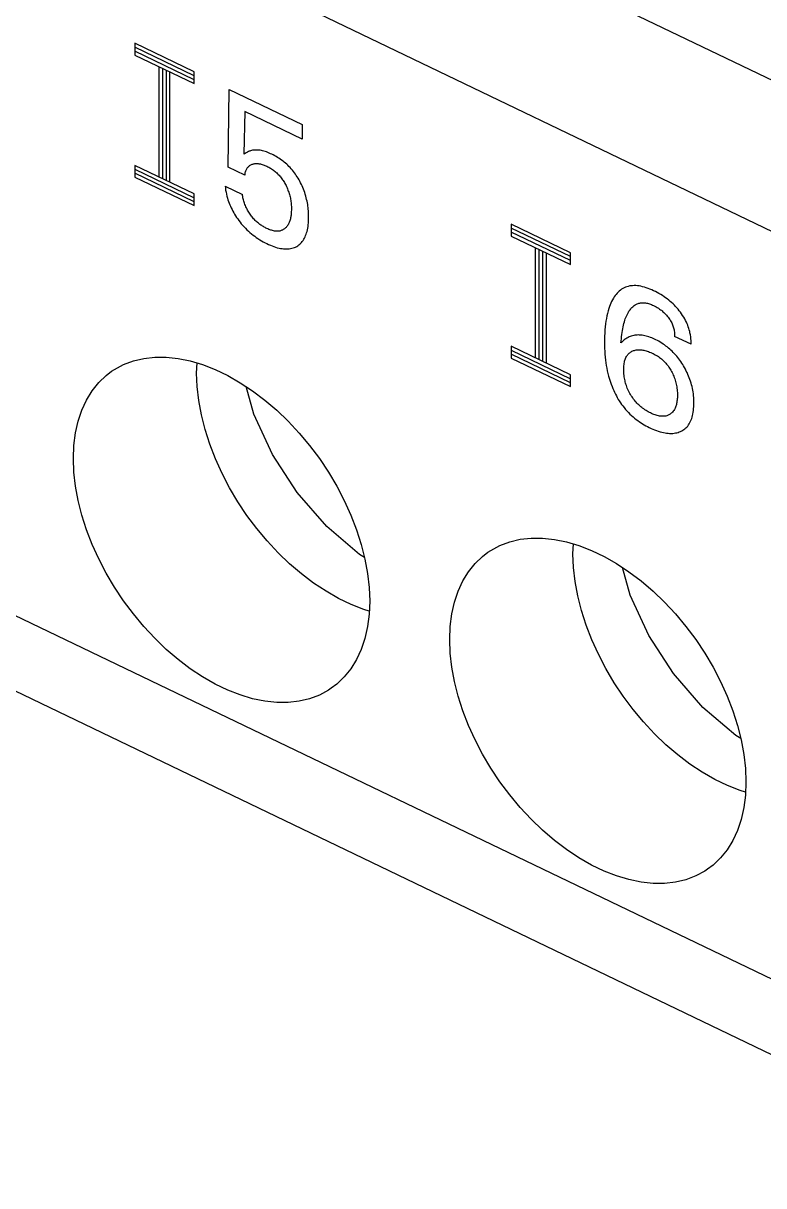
# Model space of a CAD drawing. Extents: x 0 to 420, y 0 to 297.
# Drawn here: x 196.3 to 203.98, y 180.36 to 192.42 of the extents above; entities that cross this region are included whole.
import ezdxf

# ---------------------------------------------------------------- set-up
doc = ezdxf.new("R2010")
doc.units = 0
doc.header["$LTSCALE"] = 23.1
doc.layers.add('40000_ISO', color=7, linetype='CONTINUOUS')

msp = doc.modelspace()

# ---------------------------------------------------------------- linework, layer by layer
at = {"layer": '40000_ISO', "color": 7, "linetype": 'CONTINUOUS'}
for p, q in [((221.798, 183.304), (168.387, 208.978)), ((221.158, 182.044), (167.747, 207.718)), ((221.158, 174.287), (167.747, 199.961)), ((220.838, 173.657), (167.427, 199.331)), ((197.457, 192.212), (197.457, 192.089)), ((198.072, 191.916), (197.457, 192.212)), ((198.072, 191.875), (197.457, 192.171)), ((198.072, 191.834), (197.457, 192.13)), ((197.457, 192.089), (198.072, 191.794)), ((197.707, 191.969), (197.707, 190.826)), ((197.746, 191.951), (197.746, 190.808)), ((197.784, 191.932), (197.784, 190.789)), ((197.822, 190.771), (197.822, 191.914)), ((198.072, 191.794), (198.072, 191.916)), ((198.425, 190.927), (198.436, 191.734)), ((198.436, 191.734), (199.192, 191.37)), ((198.6, 191.503), (198.589, 191.062)), ((199.192, 191.218), (198.6, 191.503)), ((199.192, 191.37), (199.192, 191.218)), ((198.689, 191.104), (198.679, 191.102)), ((198.7, 191.105), (198.689, 191.104)), ((198.711, 191.105), (198.7, 191.105)), ((198.722, 191.105), (198.711, 191.105)), ((198.734, 191.105), (198.722, 191.105)), ((198.746, 191.104), (198.734, 191.105)), ((198.758, 191.102), (198.746, 191.104)), ((198.602, 191.069), (198.589, 191.062)), ((198.614, 191.077), (198.602, 191.069)), ((198.626, 191.083), (198.614, 191.077)), ((198.638, 191.089), (198.626, 191.083)), ((198.645, 191.092), (198.638, 191.089)), ((198.652, 191.094), (198.645, 191.092)), ((198.659, 191.097), (198.652, 191.094)), ((198.669, 191.1), (198.659, 191.097)), ((198.679, 191.102), (198.669, 191.1)), ((198.771, 191.1), (198.758, 191.102)), ((198.783, 191.097), (198.771, 191.1)), ((198.796, 191.093), (198.783, 191.097)), ((198.809, 191.089), (198.796, 191.093)), ((198.823, 191.085), (198.809, 191.089)), ((198.837, 191.079), (198.823, 191.085)), ((198.851, 191.074), (198.837, 191.079)), ((198.865, 191.067), (198.851, 191.074)), ((198.879, 191.061), (198.865, 191.067)), ((198.894, 191.054), (198.879, 191.061)), ((198.909, 191.046), (198.894, 191.054)), ((198.923, 191.038), (198.909, 191.046)), ((198.938, 191.029), (198.923, 191.038)), ((198.952, 191.02), (198.938, 191.029)), ((198.967, 191.011), (198.952, 191.02)), ((198.981, 191), (198.967, 191.011)), ((198.995, 190.99), (198.981, 191)), ((199.008, 190.98), (198.995, 190.99)), ((197.457, 190.946), (197.457, 190.824)), ((198.072, 190.651), (197.457, 190.946)), ((197.457, 190.905), (198.072, 190.61)), ((198.072, 190.569), (197.457, 190.864)), ((198.6, 190.843), (198.425, 190.927)), ((198.601, 190.853), (198.602, 190.862)), ((198.602, 190.862), (198.604, 190.871)), ((198.604, 190.871), (198.606, 190.879)), ((198.606, 190.879), (198.609, 190.888)), ((198.609, 190.888), (198.612, 190.896)), ((198.612, 190.896), (198.615, 190.903)), ((198.615, 190.903), (198.619, 190.91)), ((198.619, 190.91), (198.623, 190.916)), ((198.623, 190.916), (198.627, 190.923)), ((198.627, 190.923), (198.632, 190.928)), ((198.632, 190.928), (198.637, 190.934)), ((198.637, 190.934), (198.643, 190.939)), ((198.643, 190.939), (198.648, 190.943)), ((198.648, 190.943), (198.655, 190.947)), ((198.655, 190.947), (198.661, 190.951)), ((198.661, 190.951), (198.668, 190.954)), ((198.668, 190.954), (198.675, 190.957)), ((198.675, 190.957), (198.682, 190.959)), ((198.682, 190.959), (198.689, 190.961)), ((198.689, 190.961), (198.696, 190.962)), ((198.696, 190.962), (198.704, 190.964)), ((198.704, 190.964), (198.711, 190.964)), ((198.711, 190.964), (198.719, 190.965)), ((198.719, 190.965), (198.727, 190.965)), ((198.727, 190.965), (198.736, 190.964)), ((198.736, 190.964), (198.744, 190.963)), ((198.744, 190.963), (198.753, 190.962)), ((198.753, 190.962), (198.761, 190.96)), ((198.761, 190.96), (198.77, 190.958)), ((198.77, 190.958), (198.78, 190.955)), ((198.78, 190.955), (198.789, 190.952)), ((198.789, 190.952), (198.799, 190.949)), ((198.799, 190.949), (198.808, 190.945)), ((198.808, 190.945), (198.818, 190.941)), ((198.818, 190.941), (198.827, 190.936)), ((198.827, 190.936), (198.837, 190.931)), ((198.837, 190.931), (198.847, 190.926)), ((198.847, 190.926), (198.857, 190.921)), ((198.857, 190.921), (198.866, 190.915)), ((198.866, 190.915), (198.876, 190.909)), ((198.876, 190.909), (198.885, 190.903)), ((198.885, 190.903), (198.895, 190.896)), ((198.895, 190.896), (198.904, 190.889)), ((198.904, 190.889), (198.913, 190.882)), ((198.913, 190.882), (198.921, 190.875)), ((198.921, 190.875), (198.93, 190.867)), ((198.93, 190.867), (198.938, 190.859)), ((199.02, 190.969), (199.008, 190.98)), ((199.033, 190.958), (199.02, 190.969)), ((199.045, 190.947), (199.033, 190.958)), ((199.057, 190.935), (199.045, 190.947)), ((199.069, 190.922), (199.057, 190.935)), ((199.08, 190.91), (199.069, 190.922)), ((199.092, 190.897), (199.08, 190.91)), ((199.103, 190.883), (199.092, 190.897)), ((199.113, 190.87), (199.103, 190.883)), ((199.123, 190.856), (199.113, 190.87)), ((197.457, 190.824), (198.072, 190.528)), ((198.6, 190.843), (198.601, 190.853)), ((198.938, 190.859), (198.946, 190.851)), ((198.946, 190.851), (198.954, 190.843)), ((198.954, 190.843), (198.961, 190.834)), ((198.961, 190.834), (198.969, 190.826)), ((198.969, 190.826), (198.976, 190.816)), ((198.976, 190.816), (198.983, 190.807)), ((198.983, 190.807), (198.99, 190.797)), ((198.99, 190.797), (198.996, 190.788)), ((198.996, 190.788), (199.003, 190.778)), ((199.003, 190.778), (199.009, 190.768)), ((199.009, 190.768), (199.014, 190.758)), ((199.014, 190.758), (199.02, 190.747)), ((199.02, 190.747), (199.026, 190.736)), ((199.133, 190.841), (199.123, 190.856)), ((199.143, 190.827), (199.133, 190.841)), ((199.152, 190.812), (199.143, 190.827)), ((199.161, 190.797), (199.152, 190.812)), ((199.169, 190.782), (199.161, 190.797)), ((199.178, 190.765), (199.169, 190.782)), ((199.186, 190.749), (199.178, 190.765)), ((199.194, 190.732), (199.186, 190.749)), ((198.072, 190.528), (198.072, 190.651)), ((198.395, 190.73), (198.397, 190.71)), ((198.395, 190.73), (198.574, 190.644)), ((198.397, 190.71), (198.4, 190.689)), ((198.4, 190.689), (198.404, 190.669)), ((198.404, 190.669), (198.408, 190.648)), ((198.408, 190.648), (198.413, 190.627)), ((198.413, 190.627), (198.419, 190.606)), ((198.575, 190.633), (198.574, 190.644)), ((198.577, 190.622), (198.575, 190.633)), ((198.579, 190.61), (198.577, 190.622)), ((199.026, 190.736), (199.031, 190.725)), ((199.031, 190.725), (199.037, 190.713)), ((199.037, 190.713), (199.042, 190.702)), ((199.042, 190.702), (199.046, 190.69)), ((199.046, 190.69), (199.05, 190.679)), ((199.05, 190.679), (199.054, 190.667)), ((199.054, 190.667), (199.058, 190.655)), ((199.058, 190.655), (199.062, 190.643)), ((199.062, 190.643), (199.065, 190.631)), ((199.065, 190.631), (199.068, 190.619)), ((199.201, 190.715), (199.194, 190.732)), ((199.208, 190.698), (199.201, 190.715)), ((199.214, 190.681), (199.208, 190.698)), ((199.22, 190.664), (199.214, 190.681)), ((199.226, 190.646), (199.22, 190.664)), ((199.231, 190.628), (199.226, 190.646)), ((199.236, 190.61), (199.231, 190.628)), ((198.419, 190.606), (198.424, 190.589)), ((198.424, 190.589), (198.43, 190.572)), ((198.43, 190.572), (198.436, 190.555)), ((198.436, 190.555), (198.443, 190.538)), ((198.443, 190.538), (198.45, 190.521)), ((198.45, 190.521), (198.458, 190.504)), ((198.458, 190.504), (198.466, 190.487)), ((198.582, 190.599), (198.579, 190.61)), ((198.585, 190.587), (198.582, 190.599)), ((198.588, 190.575), (198.585, 190.587)), ((198.592, 190.564), (198.588, 190.575)), ((198.596, 190.552), (198.592, 190.564)), ((198.6, 190.54), (198.596, 190.552)), ((198.605, 190.528), (198.6, 190.54)), ((198.61, 190.516), (198.605, 190.528)), ((198.616, 190.504), (198.61, 190.516)), ((198.622, 190.493), (198.616, 190.504)), ((199.068, 190.619), (199.071, 190.607)), ((199.071, 190.607), (199.073, 190.595)), ((199.073, 190.595), (199.075, 190.583)), ((199.075, 190.583), (199.077, 190.57)), ((199.077, 190.57), (199.079, 190.557)), ((199.079, 190.557), (199.08, 190.544)), ((199.08, 190.544), (199.081, 190.532)), ((199.081, 190.532), (199.082, 190.519)), ((199.082, 190.519), (199.082, 190.507)), ((199.082, 190.507), (199.082, 190.494)), ((199.24, 190.592), (199.236, 190.61)), ((199.244, 190.574), (199.24, 190.592)), ((199.248, 190.557), (199.244, 190.574)), ((199.251, 190.539), (199.248, 190.557)), ((199.253, 190.524), (199.251, 190.539)), ((199.255, 190.509), (199.253, 190.524)), ((199.256, 190.494), (199.255, 190.509)), ((198.466, 190.487), (198.475, 190.471)), ((198.475, 190.471), (198.484, 190.454)), ((198.484, 190.454), (198.493, 190.438)), ((198.493, 190.438), (198.503, 190.422)), ((198.503, 190.422), (198.514, 190.406)), ((198.514, 190.406), (198.525, 190.39)), ((198.525, 190.39), (198.536, 190.375)), ((198.627, 190.482), (198.622, 190.493)), ((198.633, 190.471), (198.627, 190.482)), ((198.64, 190.461), (198.633, 190.471)), ((198.646, 190.45), (198.64, 190.461)), ((198.653, 190.44), (198.646, 190.45)), ((198.66, 190.43), (198.653, 190.44)), ((198.667, 190.42), (198.66, 190.43)), ((198.674, 190.411), (198.667, 190.42)), ((198.682, 190.401), (198.674, 190.411)), ((198.69, 190.392), (198.682, 190.401)), ((198.698, 190.383), (198.69, 190.392)), ((198.706, 190.375), (198.698, 190.383)), ((199.068, 190.382), (199.065, 190.372)), ((199.071, 190.391), (199.068, 190.382)), ((199.073, 190.401), (199.071, 190.391)), ((199.075, 190.411), (199.073, 190.401)), ((199.077, 190.42), (199.075, 190.411)), ((199.078, 190.429), (199.077, 190.42)), ((199.079, 190.438), (199.078, 190.429)), ((199.08, 190.452), (199.079, 190.438)), ((199.081, 190.466), (199.08, 190.452)), ((199.082, 190.48), (199.081, 190.466)), ((199.082, 190.494), (199.082, 190.48)), ((199.258, 190.472), (199.256, 190.494)), ((199.26, 190.45), (199.258, 190.472)), ((199.261, 190.428), (199.26, 190.45)), ((199.26, 190.368), (199.261, 190.387)), ((199.261, 190.406), (199.261, 190.428)), ((199.261, 190.387), (199.261, 190.406)), ((198.536, 190.375), (198.549, 190.358)), ((198.549, 190.358), (198.562, 190.341)), ((198.562, 190.341), (198.576, 190.325)), ((198.576, 190.325), (198.591, 190.309)), ((198.591, 190.309), (198.605, 190.293)), ((198.605, 190.293), (198.62, 190.278)), ((198.62, 190.278), (198.636, 190.263)), ((198.636, 190.263), (198.652, 190.249)), ((198.714, 190.367), (198.706, 190.375)), ((198.722, 190.36), (198.714, 190.367)), ((198.731, 190.352), (198.722, 190.36)), ((198.739, 190.346), (198.731, 190.352)), ((198.748, 190.339), (198.739, 190.346)), ((198.756, 190.333), (198.748, 190.339)), ((198.765, 190.327), (198.756, 190.333)), ((198.774, 190.321), (198.765, 190.327)), ((198.783, 190.315), (198.774, 190.321)), ((198.792, 190.31), (198.783, 190.315)), ((198.801, 190.305), (198.792, 190.31)), ((198.81, 190.3), (198.801, 190.305)), ((198.818, 190.295), (198.81, 190.3)), ((198.827, 190.291), (198.818, 190.295)), ((198.837, 190.286), (198.827, 190.291)), ((198.847, 190.282), (198.837, 190.286)), ((198.857, 190.278), (198.847, 190.282)), ((198.867, 190.275), (198.857, 190.278)), ((198.876, 190.272), (198.867, 190.275)), ((198.886, 190.269), (198.876, 190.272)), ((198.895, 190.267), (198.886, 190.269)), ((198.905, 190.265), (198.895, 190.267)), ((198.913, 190.264), (198.905, 190.265)), ((198.922, 190.263), (198.913, 190.264)), ((198.93, 190.262), (198.922, 190.263)), ((198.938, 190.262), (198.93, 190.262)), ((198.946, 190.263), (198.938, 190.262)), ((198.954, 190.264), (198.946, 190.263)), ((198.962, 190.265), (198.954, 190.264)), ((198.969, 190.267), (198.962, 190.265)), ((198.977, 190.269), (198.969, 190.267)), ((198.984, 190.272), (198.977, 190.269)), ((198.991, 190.275), (198.984, 190.272)), ((198.997, 190.279), (198.991, 190.275)), ((199.004, 190.283), (198.997, 190.279)), ((199.01, 190.287), (199.004, 190.283)), ((199.015, 190.292), (199.01, 190.287)), ((199.021, 190.297), (199.015, 190.292)), ((199.027, 190.303), (199.021, 190.297)), ((199.032, 190.309), (199.027, 190.303)), ((199.037, 190.316), (199.032, 190.309)), ((199.042, 190.323), (199.037, 190.316)), ((199.047, 190.33), (199.042, 190.323)), ((199.051, 190.338), (199.047, 190.33)), ((199.055, 190.345), (199.051, 190.338)), ((199.059, 190.354), (199.055, 190.345)), ((199.062, 190.363), (199.059, 190.354)), ((199.065, 190.372), (199.062, 190.363)), ((199.24, 190.246), (199.245, 190.261)), ((199.245, 190.261), (199.248, 190.277)), ((199.248, 190.277), (199.252, 190.294)), ((199.252, 190.294), (199.255, 190.312)), ((199.255, 190.312), (199.257, 190.33)), ((199.257, 190.33), (199.259, 190.349)), ((199.259, 190.349), (199.26, 190.368)), ((201.361, 190.335), (201.361, 190.213)), ((201.976, 190.04), (201.361, 190.335)), ((201.976, 189.999), (201.361, 190.294)), ((198.652, 190.249), (198.668, 190.235)), ((198.668, 190.235), (198.684, 190.222)), ((198.684, 190.222), (198.701, 190.21)), ((198.701, 190.21), (198.717, 190.198)), ((198.717, 190.198), (198.735, 190.186)), ((198.735, 190.186), (198.754, 190.174)), ((198.754, 190.174), (198.772, 190.163)), ((198.772, 190.163), (198.79, 190.153)), ((198.79, 190.153), (198.809, 190.143)), ((198.809, 190.143), (198.827, 190.134)), ((199.178, 190.137), (199.187, 190.146)), ((199.187, 190.146), (199.195, 190.157)), ((199.195, 190.157), (199.203, 190.167)), ((199.203, 190.167), (199.211, 190.179)), ((199.211, 190.179), (199.218, 190.191)), ((199.218, 190.191), (199.224, 190.204)), ((199.224, 190.204), (199.23, 190.218)), ((199.23, 190.218), (199.235, 190.232)), ((199.235, 190.232), (199.24, 190.246)), ((201.976, 189.958), (201.361, 190.253)), ((201.361, 190.213), (201.976, 189.917)), ((198.827, 190.134), (198.846, 190.125)), ((198.846, 190.125), (198.864, 190.117)), ((198.864, 190.117), (198.882, 190.11)), ((198.882, 190.11), (198.9, 190.103)), ((198.9, 190.103), (198.918, 190.097)), ((198.918, 190.097), (198.936, 190.092)), ((198.936, 190.092), (198.954, 190.088)), ((198.954, 190.088), (198.969, 190.084)), ((198.969, 190.084), (198.985, 190.082)), ((198.985, 190.082), (199.001, 190.08)), ((199.001, 190.08), (199.016, 190.079)), ((199.016, 190.079), (199.031, 190.079)), ((199.031, 190.079), (199.046, 190.079)), ((199.046, 190.079), (199.06, 190.081)), ((199.06, 190.081), (199.074, 190.083)), ((199.074, 190.083), (199.087, 190.086)), ((199.087, 190.086), (199.1, 190.09)), ((199.1, 190.09), (199.113, 190.094)), ((199.113, 190.094), (199.125, 190.099)), ((199.125, 190.099), (199.137, 190.106)), ((199.137, 190.106), (199.148, 190.112)), ((199.148, 190.112), (199.158, 190.12)), ((199.158, 190.12), (199.168, 190.128)), ((199.168, 190.128), (199.178, 190.137)), ((201.611, 190.093), (201.611, 188.949)), ((201.65, 190.074), (201.65, 188.931)), ((201.688, 190.056), (201.688, 188.912)), ((201.727, 188.894), (201.727, 190.037)), ((201.976, 189.917), (201.976, 190.04)), ((202.508, 189.661), (202.495, 189.652)), ((202.521, 189.669), (202.508, 189.661)), ((202.535, 189.677), (202.521, 189.669)), ((202.548, 189.682), (202.535, 189.677)), ((202.562, 189.687), (202.548, 189.682)), ((202.577, 189.691), (202.562, 189.687)), ((202.592, 189.695), (202.577, 189.691)), ((202.607, 189.697), (202.592, 189.695)), ((202.622, 189.698), (202.607, 189.697)), ((202.638, 189.699), (202.622, 189.698)), ((202.655, 189.699), (202.638, 189.699)), ((202.671, 189.697), (202.655, 189.699)), ((202.689, 189.695), (202.671, 189.697)), ((202.708, 189.692), (202.689, 189.695)), ((202.726, 189.687), (202.708, 189.692)), ((202.745, 189.682), (202.726, 189.687)), ((202.764, 189.676), (202.745, 189.682)), ((202.783, 189.67), (202.764, 189.676)), ((202.802, 189.662), (202.783, 189.67)), ((202.821, 189.654), (202.802, 189.662)), ((202.412, 189.551), (202.404, 189.534)), ((202.422, 189.567), (202.412, 189.551)), ((202.432, 189.583), (202.422, 189.567)), ((202.441, 189.596), (202.432, 189.583)), ((202.451, 189.608), (202.441, 189.596)), ((202.461, 189.62), (202.451, 189.608)), ((202.472, 189.632), (202.461, 189.62)), ((202.483, 189.642), (202.472, 189.632)), ((202.495, 189.652), (202.483, 189.642)), ((202.84, 189.645), (202.821, 189.654)), ((202.858, 189.636), (202.84, 189.645)), ((202.876, 189.627), (202.858, 189.636)), ((202.895, 189.617), (202.876, 189.627)), ((202.913, 189.606), (202.895, 189.617)), ((202.931, 189.595), (202.913, 189.606)), ((202.949, 189.583), (202.931, 189.595)), ((202.964, 189.572), (202.949, 189.583)), ((202.98, 189.56), (202.964, 189.572)), ((202.996, 189.548), (202.98, 189.56)), ((203.011, 189.535), (202.996, 189.548)), ((203.026, 189.522), (203.011, 189.535)), ((202.367, 189.437), (202.361, 189.411)), ((202.375, 189.462), (202.367, 189.437)), ((202.381, 189.481), (202.375, 189.462)), ((202.388, 189.499), (202.381, 189.481)), ((202.396, 189.517), (202.388, 189.499)), ((202.404, 189.534), (202.396, 189.517)), ((202.571, 189.41), (202.578, 189.423)), ((202.578, 189.423), (202.583, 189.432)), ((202.583, 189.432), (202.589, 189.441)), ((202.589, 189.441), (202.595, 189.449)), ((202.595, 189.449), (202.602, 189.457)), ((202.602, 189.457), (202.608, 189.465)), ((202.608, 189.465), (202.615, 189.473)), ((202.615, 189.473), (202.623, 189.48)), ((202.623, 189.48), (202.63, 189.486)), ((202.63, 189.486), (202.638, 189.492)), ((202.638, 189.492), (202.647, 189.498)), ((202.647, 189.498), (202.654, 189.502)), ((202.654, 189.502), (202.662, 189.506)), ((202.662, 189.506), (202.67, 189.51)), ((202.67, 189.51), (202.679, 189.513)), ((202.679, 189.513), (202.687, 189.516)), ((202.687, 189.516), (202.696, 189.518)), ((202.696, 189.518), (202.705, 189.519)), ((202.705, 189.519), (202.715, 189.52)), ((202.715, 189.52), (202.724, 189.521)), ((202.724, 189.521), (202.734, 189.521)), ((202.734, 189.521), (202.744, 189.52)), ((202.744, 189.52), (202.754, 189.519)), ((202.754, 189.519), (202.765, 189.517)), ((202.765, 189.517), (202.775, 189.515)), ((202.775, 189.515), (202.786, 189.512)), ((202.786, 189.512), (202.797, 189.509)), ((202.797, 189.509), (202.807, 189.505)), ((202.807, 189.505), (202.818, 189.501)), ((202.818, 189.501), (202.829, 189.497)), ((202.829, 189.497), (202.84, 189.492)), ((202.84, 189.492), (202.852, 189.485)), ((202.852, 189.485), (202.865, 189.479)), ((202.865, 189.479), (202.877, 189.472)), ((202.877, 189.472), (202.89, 189.464)), ((202.89, 189.464), (202.902, 189.456)), ((202.902, 189.456), (202.911, 189.449)), ((202.911, 189.449), (202.92, 189.443)), ((202.92, 189.443), (202.929, 189.436)), ((202.929, 189.436), (202.937, 189.428)), ((202.937, 189.428), (202.946, 189.421)), ((202.946, 189.421), (202.954, 189.413)), ((203.041, 189.509), (203.026, 189.522)), ((203.055, 189.495), (203.041, 189.509)), ((203.068, 189.481), (203.055, 189.495)), ((203.081, 189.467), (203.068, 189.481)), ((203.094, 189.453), (203.081, 189.467)), ((203.106, 189.437), (203.094, 189.453)), ((203.118, 189.422), (203.106, 189.437)), ((203.13, 189.405), (203.118, 189.422)), ((202.341, 189.303), (202.337, 189.271)), ((202.345, 189.331), (202.341, 189.303)), ((202.35, 189.358), (202.345, 189.331)), ((202.355, 189.385), (202.35, 189.358)), ((202.361, 189.411), (202.355, 189.385)), ((202.527, 189.288), (202.531, 189.305)), ((202.531, 189.305), (202.536, 189.323)), ((202.536, 189.323), (202.541, 189.34)), ((202.541, 189.34), (202.546, 189.354)), ((202.546, 189.354), (202.552, 189.369)), ((202.552, 189.369), (202.558, 189.383)), ((202.558, 189.383), (202.564, 189.396)), ((202.564, 189.396), (202.571, 189.41)), ((202.954, 189.413), (202.964, 189.403)), ((202.964, 189.403), (202.972, 189.393)), ((202.972, 189.393), (202.981, 189.383)), ((202.981, 189.383), (202.989, 189.373)), ((202.989, 189.373), (202.997, 189.362)), ((202.997, 189.362), (203.004, 189.352)), ((203.004, 189.352), (203.01, 189.343)), ((203.01, 189.343), (203.016, 189.333)), ((203.016, 189.333), (203.021, 189.323)), ((203.021, 189.323), (203.027, 189.313)), ((203.027, 189.313), (203.031, 189.303)), ((203.031, 189.303), (203.036, 189.292)), ((203.141, 189.389), (203.13, 189.405)), ((203.152, 189.371), (203.141, 189.389)), ((203.162, 189.354), (203.152, 189.371)), ((203.171, 189.336), (203.162, 189.354)), ((203.18, 189.318), (203.171, 189.336)), ((203.187, 189.303), (203.18, 189.318)), ((203.193, 189.287), (203.187, 189.303)), ((202.331, 189.173), (202.33, 189.14)), ((202.332, 189.206), (202.331, 189.173)), ((202.335, 189.239), (202.332, 189.206)), ((202.337, 189.271), (202.335, 189.239)), ((202.507, 189.169), (202.51, 189.191)), ((202.51, 189.191), (202.512, 189.212)), ((202.512, 189.212), (202.516, 189.233)), ((202.516, 189.233), (202.519, 189.252)), ((202.519, 189.252), (202.523, 189.27)), ((202.523, 189.27), (202.527, 189.288)), ((202.608, 189.175), (202.597, 189.171)), ((202.62, 189.178), (202.608, 189.175)), ((202.633, 189.181), (202.62, 189.178)), ((202.645, 189.184), (202.633, 189.181)), ((202.657, 189.185), (202.645, 189.184)), ((202.669, 189.186), (202.657, 189.185)), ((202.682, 189.187), (202.669, 189.186)), ((202.695, 189.186), (202.682, 189.187)), ((202.708, 189.186), (202.695, 189.186)), ((202.721, 189.184), (202.708, 189.186)), ((202.735, 189.182), (202.721, 189.184)), ((202.749, 189.179), (202.735, 189.182)), ((202.763, 189.176), (202.749, 189.179)), ((202.777, 189.172), (202.763, 189.176)), ((203.036, 189.292), (203.04, 189.282)), ((203.04, 189.282), (203.043, 189.271)), ((203.043, 189.271), (203.047, 189.261)), ((203.047, 189.261), (203.049, 189.25)), ((203.049, 189.25), (203.052, 189.24)), ((203.052, 189.24), (203.054, 189.228)), ((203.054, 189.228), (203.056, 189.216)), ((203.056, 189.216), (203.057, 189.205)), ((203.057, 189.205), (203.058, 189.194)), ((203.058, 189.194), (203.058, 189.183)), ((203.058, 189.183), (203.058, 189.172)), ((203.199, 189.271), (203.193, 189.287)), ((203.205, 189.255), (203.199, 189.271)), ((203.209, 189.239), (203.205, 189.255)), ((203.214, 189.223), (203.209, 189.239)), ((203.217, 189.208), (203.214, 189.223)), ((203.221, 189.187), (203.217, 189.208)), ((203.225, 189.167), (203.221, 189.187)), ((201.361, 189.069), (201.361, 188.947)), ((201.976, 188.774), (201.361, 189.069)), ((202.33, 189.14), (202.33, 189.106)), ((202.33, 189.106), (202.33, 189.077)), ((202.33, 189.077), (202.331, 189.047)), ((202.501, 189.104), (202.503, 189.126)), ((202.507, 189.11), (202.501, 189.104)), ((202.503, 189.126), (202.505, 189.147)), ((202.505, 189.147), (202.507, 189.169)), ((202.513, 189.117), (202.507, 189.11)), ((202.52, 189.123), (202.513, 189.117)), ((202.527, 189.13), (202.52, 189.123)), ((202.535, 189.136), (202.527, 189.13)), ((202.543, 189.142), (202.535, 189.136)), ((202.553, 189.148), (202.543, 189.142)), ((202.563, 189.155), (202.553, 189.148)), ((202.574, 189.161), (202.563, 189.155)), ((202.585, 189.166), (202.574, 189.161)), ((202.597, 189.171), (202.585, 189.166)), ((202.791, 189.167), (202.777, 189.172)), ((202.806, 189.162), (202.791, 189.167)), ((202.82, 189.157), (202.806, 189.162)), ((202.835, 189.15), (202.82, 189.157)), ((202.849, 189.144), (202.835, 189.15)), ((202.864, 189.137), (202.849, 189.144)), ((202.879, 189.129), (202.864, 189.137)), ((202.894, 189.121), (202.879, 189.129)), ((202.909, 189.112), (202.894, 189.121)), ((202.924, 189.103), (202.909, 189.112)), ((202.938, 189.093), (202.924, 189.103)), ((202.953, 189.083), (202.938, 189.093)), ((202.968, 189.072), (202.953, 189.083)), ((202.981, 189.062), (202.968, 189.072)), ((202.994, 189.051), (202.981, 189.062)), ((203.23, 189.09), (203.058, 189.172)), ((203.227, 189.147), (203.225, 189.167)), ((203.229, 189.128), (203.227, 189.147)), ((203.23, 189.108), (203.229, 189.128)), ((203.23, 189.09), (203.23, 189.108)), ((197.443, 188.918), (197.551, 188.944)), ((197.551, 188.944), (197.665, 188.957)), ((197.665, 188.957), (197.784, 188.957)), ((197.784, 188.957), (197.907, 188.944)), ((197.907, 188.944), (198.033, 188.918)), ((201.361, 189.029), (201.976, 188.733)), ((201.976, 188.692), (201.361, 188.988)), ((201.361, 188.947), (201.976, 188.651)), ((202.331, 189.047), (202.332, 189.017)), ((202.332, 189.017), (202.334, 188.987)), ((202.334, 188.987), (202.337, 188.956)), ((202.337, 188.956), (202.34, 188.926)), ((202.542, 188.925), (202.545, 188.934)), ((202.545, 188.934), (202.549, 188.944)), ((202.549, 188.944), (202.553, 188.953)), ((202.553, 188.953), (202.557, 188.962)), ((202.557, 188.962), (202.562, 188.97)), ((202.562, 188.97), (202.568, 188.977)), ((202.568, 188.977), (202.573, 188.985)), ((202.573, 188.985), (202.579, 188.991)), ((202.579, 188.991), (202.586, 188.997)), ((202.586, 188.997), (202.593, 189.003)), ((202.593, 189.003), (202.6, 189.008)), ((202.6, 189.008), (202.607, 189.013)), ((202.607, 189.013), (202.615, 189.017)), ((202.615, 189.017), (202.623, 189.021)), ((202.623, 189.021), (202.631, 189.024)), ((202.631, 189.024), (202.64, 189.027)), ((202.64, 189.027), (202.648, 189.029)), ((202.648, 189.029), (202.657, 189.031)), ((202.657, 189.031), (202.667, 189.033)), ((202.667, 189.033), (202.676, 189.033)), ((202.676, 189.033), (202.686, 189.034)), ((202.686, 189.034), (202.696, 189.033)), ((202.696, 189.033), (202.707, 189.033)), ((202.707, 189.033), (202.717, 189.032)), ((202.717, 189.032), (202.728, 189.03)), ((202.728, 189.03), (202.739, 189.028)), ((202.739, 189.028), (202.75, 189.025)), ((202.75, 189.025), (202.762, 189.022)), ((202.762, 189.022), (202.774, 189.018)), ((202.774, 189.018), (202.786, 189.014)), ((202.786, 189.014), (202.798, 189.009)), ((202.798, 189.009), (202.811, 189.004)), ((202.811, 189.004), (202.823, 188.999)), ((202.823, 188.999), (202.835, 188.993)), ((202.835, 188.993), (202.846, 188.988)), ((202.846, 188.988), (202.857, 188.982)), ((202.857, 188.982), (202.868, 188.975)), ((202.868, 188.975), (202.879, 188.969)), ((202.879, 188.969), (202.89, 188.962)), ((202.89, 188.962), (202.901, 188.954)), ((202.901, 188.954), (202.911, 188.946)), ((202.911, 188.946), (202.921, 188.939)), ((202.921, 188.939), (202.93, 188.931)), ((203.007, 189.04), (202.994, 189.051)), ((203.019, 189.029), (203.007, 189.04)), ((203.032, 189.017), (203.019, 189.029)), ((203.044, 189.005), (203.032, 189.017)), ((203.056, 188.992), (203.044, 189.005)), ((203.068, 188.979), (203.056, 188.992)), ((203.08, 188.966), (203.068, 188.979)), ((203.091, 188.952), (203.08, 188.966)), ((203.102, 188.938), (203.091, 188.952)), ((203.112, 188.924), (203.102, 188.938)), ((197.217, 188.81), (197.247, 188.83)), ((197.247, 188.83), (197.341, 188.88)), ((197.341, 188.88), (197.443, 188.918)), ((198.033, 188.918), (198.161, 188.88)), ((198.099, 188.792), (198.104, 188.897)), ((198.161, 188.88), (198.291, 188.829)), ((198.291, 188.829), (198.422, 188.766)), ((202.34, 188.926), (202.344, 188.899)), ((202.344, 188.899), (202.348, 188.871)), ((202.348, 188.871), (202.353, 188.844)), ((202.353, 188.844), (202.359, 188.816)), ((202.359, 188.816), (202.365, 188.788)), ((202.53, 188.842), (202.531, 188.855)), ((202.53, 188.829), (202.53, 188.842)), ((202.53, 188.814), (202.53, 188.829)), ((202.531, 188.799), (202.53, 188.814)), ((202.531, 188.867), (202.533, 188.88)), ((202.531, 188.855), (202.531, 188.867)), ((202.533, 188.88), (202.534, 188.892)), ((202.534, 188.892), (202.537, 188.903)), ((202.537, 188.903), (202.539, 188.915)), ((202.539, 188.915), (202.542, 188.925)), ((202.93, 188.931), (202.939, 188.922)), ((202.939, 188.922), (202.949, 188.913)), ((202.949, 188.913), (202.957, 188.904)), ((202.957, 188.904), (202.966, 188.895)), ((202.966, 188.895), (202.974, 188.885)), ((202.974, 188.885), (202.983, 188.875)), ((202.983, 188.875), (202.99, 188.865)), ((202.99, 188.865), (202.998, 188.854)), ((202.998, 188.854), (203.005, 188.843)), ((203.005, 188.843), (203.012, 188.832)), ((203.012, 188.832), (203.019, 188.821)), ((203.019, 188.821), (203.025, 188.809)), ((203.122, 188.91), (203.112, 188.924)), ((203.132, 188.895), (203.122, 188.91)), ((203.142, 188.88), (203.132, 188.895)), ((203.151, 188.865), (203.142, 188.88)), ((203.161, 188.848), (203.151, 188.865)), ((203.17, 188.831), (203.161, 188.848)), ((203.179, 188.813), (203.17, 188.831)), ((203.188, 188.796), (203.179, 188.813)), ((197.015, 188.608), (197.083, 188.693)), ((197.083, 188.693), (197.161, 188.767)), ((197.161, 188.767), (197.217, 188.81)), ((198.105, 188.651), (198.099, 188.792)), ((198.422, 188.766), (198.552, 188.692)), ((198.552, 188.692), (198.68, 188.607)), ((201.976, 188.651), (201.976, 188.774)), ((202.365, 188.788), (202.373, 188.76)), ((202.373, 188.76), (202.379, 188.739)), ((202.379, 188.739), (202.385, 188.718)), ((202.385, 188.718), (202.392, 188.696)), ((202.392, 188.696), (202.4, 188.675)), ((202.532, 188.784), (202.531, 188.799)), ((202.533, 188.768), (202.532, 188.784)), ((202.535, 188.753), (202.533, 188.768)), ((202.538, 188.737), (202.535, 188.753)), ((202.54, 188.725), (202.538, 188.737)), ((202.543, 188.712), (202.54, 188.725)), ((202.546, 188.7), (202.543, 188.712)), ((202.549, 188.687), (202.546, 188.7)), ((203.025, 188.809), (203.032, 188.797)), ((203.032, 188.797), (203.038, 188.784)), ((203.038, 188.784), (203.044, 188.771)), ((203.044, 188.771), (203.049, 188.758)), ((203.049, 188.758), (203.054, 188.745)), ((203.054, 188.745), (203.059, 188.732)), ((203.059, 188.732), (203.064, 188.718)), ((203.064, 188.718), (203.068, 188.704)), ((203.068, 188.704), (203.071, 188.69)), ((203.196, 188.778), (203.188, 188.796)), ((203.203, 188.761), (203.196, 188.778)), ((203.21, 188.743), (203.203, 188.761)), ((203.217, 188.725), (203.21, 188.743)), ((203.223, 188.706), (203.217, 188.725)), ((203.229, 188.688), (203.223, 188.706)), ((196.956, 188.512), (197.015, 188.608)), ((198.121, 188.506), (198.105, 188.651)), ((198.694, 188.364), (198.612, 188.652)), ((198.68, 188.607), (198.807, 188.511)), ((202.4, 188.675), (202.408, 188.653)), ((202.408, 188.653), (202.417, 188.632)), ((202.417, 188.632), (202.426, 188.61)), ((202.426, 188.61), (202.435, 188.592)), ((202.435, 188.592), (202.444, 188.574)), ((202.444, 188.574), (202.453, 188.555)), ((202.553, 188.675), (202.549, 188.687)), ((202.557, 188.662), (202.553, 188.675)), ((202.561, 188.65), (202.557, 188.662)), ((202.567, 188.636), (202.561, 188.65)), ((202.573, 188.622), (202.567, 188.636)), ((202.579, 188.608), (202.573, 188.622)), ((202.586, 188.595), (202.579, 188.608)), ((202.593, 188.581), (202.586, 188.595)), ((202.601, 188.568), (202.593, 188.581)), ((203.071, 188.69), (203.074, 188.676)), ((203.074, 188.676), (203.077, 188.663)), ((203.077, 188.663), (203.079, 188.649)), ((203.079, 188.649), (203.082, 188.634)), ((203.082, 188.634), (203.083, 188.619)), ((203.083, 188.619), (203.085, 188.605)), ((203.085, 188.605), (203.086, 188.59)), ((203.086, 188.59), (203.086, 188.576)), ((203.086, 188.576), (203.086, 188.562)), ((203.234, 188.67), (203.229, 188.688)), ((203.238, 188.651), (203.234, 188.67)), ((203.242, 188.633), (203.238, 188.651)), ((203.246, 188.615), (203.242, 188.633)), ((203.249, 188.596), (203.246, 188.615)), ((203.252, 188.576), (203.249, 188.596)), ((203.254, 188.557), (203.252, 188.576)), ((196.907, 188.407), (196.956, 188.512)), ((198.149, 188.357), (198.121, 188.506)), ((198.807, 188.511), (198.93, 188.406)), ((202.453, 188.555), (202.463, 188.537)), ((202.463, 188.537), (202.473, 188.519)), ((202.473, 188.519), (202.484, 188.502)), ((202.484, 188.502), (202.496, 188.484)), ((202.496, 188.484), (202.507, 188.467)), ((202.507, 188.467), (202.52, 188.451)), ((202.52, 188.451), (202.533, 188.433)), ((202.608, 188.556), (202.601, 188.568)), ((202.616, 188.544), (202.608, 188.556)), ((202.623, 188.533), (202.616, 188.544)), ((202.632, 188.522), (202.623, 188.533)), ((202.64, 188.511), (202.632, 188.522)), ((202.648, 188.501), (202.64, 188.511)), ((202.657, 188.49), (202.648, 188.501)), ((202.667, 188.48), (202.657, 188.49)), ((202.676, 188.47), (202.667, 188.48)), ((202.686, 188.461), (202.676, 188.47)), ((202.696, 188.452), (202.686, 188.461)), ((202.706, 188.443), (202.696, 188.452)), ((203.073, 188.456), (203.07, 188.447)), ((203.076, 188.466), (203.073, 188.456)), ((203.078, 188.476), (203.076, 188.466)), ((203.081, 188.488), (203.078, 188.476)), ((203.082, 188.5), (203.081, 188.488)), ((203.084, 188.512), (203.082, 188.5)), ((203.085, 188.524), (203.084, 188.512)), ((203.086, 188.536), (203.085, 188.524)), ((203.086, 188.562), (203.086, 188.549)), ((203.086, 188.549), (203.086, 188.536)), ((203.256, 188.538), (203.254, 188.557)), ((203.257, 188.519), (203.256, 188.538)), ((203.257, 188.5), (203.257, 188.519)), ((203.258, 188.481), (203.257, 188.5)), ((203.257, 188.461), (203.258, 188.481)), ((203.257, 188.442), (203.257, 188.461)), ((196.869, 188.293), (196.907, 188.407)), ((198.187, 188.206), (198.149, 188.357)), ((198.886, 187.946), (198.694, 188.364)), ((198.93, 188.406), (199.049, 188.292)), ((202.533, 188.433), (202.548, 188.415)), ((202.548, 188.415), (202.563, 188.399)), ((202.563, 188.399), (202.578, 188.382)), ((202.578, 188.382), (202.593, 188.366)), ((202.593, 188.366), (202.609, 188.351)), ((202.609, 188.351), (202.626, 188.337)), ((202.626, 188.337), (202.642, 188.323)), ((202.716, 188.435), (202.706, 188.443)), ((202.726, 188.427), (202.716, 188.435)), ((202.738, 188.419), (202.726, 188.427)), ((202.749, 188.411), (202.738, 188.419)), ((202.761, 188.403), (202.749, 188.411)), ((202.772, 188.396), (202.761, 188.403)), ((202.784, 188.39), (202.772, 188.396)), ((202.796, 188.384), (202.784, 188.39)), ((202.808, 188.378), (202.796, 188.384)), ((202.819, 188.372), (202.808, 188.378)), ((202.831, 188.367), (202.819, 188.372)), ((202.843, 188.362), (202.831, 188.367)), ((202.855, 188.358), (202.843, 188.362)), ((202.867, 188.354), (202.855, 188.358)), ((202.878, 188.351), (202.867, 188.354)), ((202.89, 188.348), (202.878, 188.351)), ((202.9, 188.346), (202.89, 188.348)), ((202.91, 188.345), (202.9, 188.346)), ((202.921, 188.344), (202.91, 188.345)), ((202.93, 188.343), (202.921, 188.344)), ((202.94, 188.343), (202.93, 188.343)), ((202.95, 188.344), (202.94, 188.343)), ((202.959, 188.345), (202.95, 188.344)), ((202.968, 188.346), (202.959, 188.345)), ((202.976, 188.349), (202.968, 188.346)), ((202.984, 188.351), (202.976, 188.349)), ((202.992, 188.354), (202.984, 188.351)), ((202.999, 188.358), (202.992, 188.354)), ((203.006, 188.362), (202.999, 188.358)), ((203.011, 188.365), (203.006, 188.362)), ((203.015, 188.368), (203.011, 188.365)), ((203.023, 188.374), (203.015, 188.368)), ((203.03, 188.38), (203.023, 188.374)), ((203.037, 188.387), (203.03, 188.38)), ((203.043, 188.395), (203.037, 188.387)), ((203.049, 188.403), (203.043, 188.395)), ((203.055, 188.412), (203.049, 188.403)), ((203.059, 188.42), (203.055, 188.412)), ((203.063, 188.428), (203.059, 188.42)), ((203.067, 188.437), (203.063, 188.428)), ((203.07, 188.447), (203.067, 188.437)), ((203.235, 188.32), (203.239, 188.334)), ((203.239, 188.334), (203.244, 188.35)), ((203.244, 188.35), (203.247, 188.367)), ((203.247, 188.367), (203.251, 188.385)), ((203.251, 188.385), (203.253, 188.404)), ((203.253, 188.404), (203.255, 188.423)), ((203.255, 188.423), (203.257, 188.442)), ((196.842, 188.17), (196.869, 188.293)), ((199.049, 188.292), (199.162, 188.169)), ((202.642, 188.323), (202.659, 188.31)), ((202.659, 188.31), (202.675, 188.298)), ((202.675, 188.298), (202.692, 188.286)), ((202.692, 188.286), (202.709, 188.275)), ((202.709, 188.275), (202.725, 188.264)), ((202.725, 188.264), (202.742, 188.254)), ((202.742, 188.254), (202.76, 188.245)), ((202.76, 188.245), (202.777, 188.236)), ((202.777, 188.236), (202.794, 188.227)), ((202.794, 188.227), (202.813, 188.218)), ((202.813, 188.218), (202.832, 188.21)), ((202.832, 188.21), (202.85, 188.202)), ((203.154, 188.206), (203.165, 188.214)), ((203.165, 188.214), (203.175, 188.223)), ((203.175, 188.223), (203.184, 188.232)), ((203.184, 188.232), (203.193, 188.242)), ((203.193, 188.242), (203.201, 188.253)), ((203.201, 188.253), (203.209, 188.265)), ((203.209, 188.265), (203.217, 188.278)), ((203.217, 188.278), (203.223, 188.291)), ((203.223, 188.291), (203.229, 188.305)), ((203.229, 188.305), (203.235, 188.32)), ((196.825, 188.041), (196.842, 188.17)), ((198.236, 188.054), (198.187, 188.206)), ((199.162, 188.169), (199.271, 188.04)), ((202.85, 188.202), (202.869, 188.195)), ((202.869, 188.195), (202.888, 188.189)), ((202.888, 188.189), (202.906, 188.183)), ((202.906, 188.183), (202.925, 188.178)), ((202.925, 188.178), (202.942, 188.174)), ((202.942, 188.174), (202.958, 188.171)), ((202.958, 188.171), (202.974, 188.169)), ((202.974, 188.169), (202.991, 188.167)), ((202.991, 188.167), (203.006, 188.166)), ((203.006, 188.166), (203.022, 188.166)), ((203.022, 188.166), (203.038, 188.166)), ((203.038, 188.166), (203.052, 188.168)), ((203.052, 188.168), (203.066, 188.17)), ((203.066, 188.17), (203.08, 188.173)), ((203.08, 188.173), (203.093, 188.176)), ((203.093, 188.176), (203.106, 188.181)), ((203.106, 188.181), (203.119, 188.186)), ((203.119, 188.186), (203.131, 188.192)), ((203.131, 188.192), (203.143, 188.198)), ((203.143, 188.198), (203.154, 188.206)), ((196.82, 187.905), (196.825, 188.041)), ((198.294, 187.902), (198.236, 188.054)), ((199.271, 188.04), (199.372, 187.904)), ((196.825, 187.764), (196.82, 187.905)), ((198.363, 187.751), (198.294, 187.902)), ((199.142, 187.552), (198.886, 187.946)), ((199.372, 187.904), (199.466, 187.763)), ((196.842, 187.618), (196.825, 187.764)), ((198.44, 187.603), (198.363, 187.751)), ((199.466, 187.763), (199.552, 187.617)), ((196.869, 187.47), (196.842, 187.618)), ((199.552, 187.617), (199.63, 187.469)), ((198.527, 187.457), (198.44, 187.603)), ((199.448, 187.2), (199.142, 187.552)), ((196.907, 187.319), (196.869, 187.47)), ((198.621, 187.316), (198.527, 187.457)), ((199.63, 187.469), (199.698, 187.318)), ((196.956, 187.167), (196.907, 187.319)), ((198.722, 187.18), (198.621, 187.316)), ((199.698, 187.318), (199.757, 187.166)), ((197.015, 187.015), (196.956, 187.167)), ((198.83, 187.05), (198.722, 187.18)), ((199.789, 186.909), (199.448, 187.2)), ((199.757, 187.166), (199.806, 187.014)), ((197.083, 186.864), (197.015, 187.015)), ((198.944, 186.928), (198.83, 187.05)), ((199.806, 187.014), (199.844, 186.863)), ((201.151, 186.953), (201.245, 187.004)), ((201.245, 187.004), (201.347, 187.042)), ((201.347, 187.042), (201.455, 187.068)), ((201.455, 187.068), (201.569, 187.08)), ((201.569, 187.08), (201.688, 187.08)), ((201.688, 187.08), (201.811, 187.067)), ((201.811, 187.067), (201.937, 187.042)), ((201.937, 187.042), (202.065, 187.003)), ((202.003, 186.916), (202.008, 187.021)), ((202.065, 187.003), (202.195, 186.953)), ((199.063, 186.814), (198.944, 186.928)), ((199.84, 186.879), (199.789, 186.909)), ((200.987, 186.816), (201.065, 186.89)), ((201.065, 186.89), (201.121, 186.933)), ((201.121, 186.933), (201.151, 186.953)), ((202.009, 186.775), (202.003, 186.916)), ((202.195, 186.953), (202.326, 186.89)), ((202.326, 186.89), (202.456, 186.816)), ((197.161, 186.715), (197.083, 186.864)), ((199.186, 186.708), (199.063, 186.814)), ((199.844, 186.863), (199.872, 186.714)), ((200.919, 186.731), (200.987, 186.816)), ((202.025, 186.629), (202.009, 186.775)), ((202.456, 186.816), (202.584, 186.73)), ((202.598, 186.487), (202.516, 186.776)), ((197.247, 186.57), (197.161, 186.715)), ((199.312, 186.613), (199.186, 186.708)), ((199.872, 186.714), (199.888, 186.569)), ((200.86, 186.635), (200.919, 186.731)), ((202.584, 186.73), (202.711, 186.635)), ((197.341, 186.428), (197.247, 186.57)), ((199.441, 186.528), (199.312, 186.613)), ((199.571, 186.453), (199.441, 186.528)), ((199.888, 186.569), (199.894, 186.427)), ((200.773, 186.416), (200.811, 186.53)), ((200.811, 186.53), (200.86, 186.635)), ((202.053, 186.48), (202.025, 186.629)), ((202.711, 186.635), (202.834, 186.529)), ((202.834, 186.529), (202.953, 186.415)), ((197.443, 186.293), (197.341, 186.428)), ((199.702, 186.391), (199.571, 186.453)), ((199.894, 186.427), (199.888, 186.292)), ((200.746, 186.294), (200.773, 186.416)), ((202.091, 186.33), (202.053, 186.48)), ((202.79, 186.069), (202.598, 186.487)), ((202.953, 186.415), (203.067, 186.293)), ((197.551, 186.163), (197.443, 186.293)), ((199.832, 186.34), (199.702, 186.391)), ((199.889, 186.323), (199.832, 186.34)), ((199.888, 186.292), (199.872, 186.162)), ((200.729, 186.164), (200.746, 186.294)), ((202.14, 186.178), (202.091, 186.33)), ((203.067, 186.293), (203.175, 186.163)), ((197.665, 186.041), (197.551, 186.163)), ((199.872, 186.162), (199.844, 186.04)), ((200.724, 186.028), (200.729, 186.164)), ((202.198, 186.026), (202.14, 186.178)), ((203.175, 186.163), (203.276, 186.027)), ((197.784, 185.926), (197.665, 186.041)), ((199.844, 186.04), (199.806, 185.926)), ((203.046, 185.675), (202.79, 186.069)), ((197.907, 185.821), (197.784, 185.926)), ((199.806, 185.926), (199.757, 185.82)), ((200.729, 185.887), (200.724, 186.028)), ((202.267, 185.875), (202.198, 186.026)), ((203.276, 186.027), (203.37, 185.886)), ((198.033, 185.725), (197.907, 185.821)), ((199.757, 185.82), (199.698, 185.725)), ((200.746, 185.742), (200.729, 185.887)), ((202.344, 185.726), (202.267, 185.875)), ((203.37, 185.886), (203.456, 185.741)), ((198.161, 185.64), (198.033, 185.725)), ((199.698, 185.725), (199.63, 185.64)), ((200.773, 185.593), (200.746, 185.742)), ((202.431, 185.58), (202.344, 185.726)), ((203.456, 185.741), (203.534, 185.592)), ((198.291, 185.566), (198.161, 185.64)), ((198.422, 185.503), (198.291, 185.566)), ((199.552, 185.565), (199.496, 185.523)), ((199.63, 185.64), (199.552, 185.565)), ((200.811, 185.442), (200.773, 185.593)), ((202.525, 185.439), (202.431, 185.58)), ((203.352, 185.324), (203.046, 185.675)), ((203.534, 185.592), (203.602, 185.441)), ((198.552, 185.453), (198.422, 185.503)), ((198.68, 185.414), (198.552, 185.453)), ((199.372, 185.452), (199.271, 185.414)), ((199.466, 185.503), (199.372, 185.452)), ((199.496, 185.523), (199.466, 185.503)), ((200.86, 185.29), (200.811, 185.442)), ((202.626, 185.303), (202.525, 185.439)), ((203.602, 185.441), (203.661, 185.289)), ((198.807, 185.388), (198.68, 185.414)), ((198.93, 185.375), (198.807, 185.388)), ((199.049, 185.375), (198.93, 185.375)), ((199.162, 185.388), (199.049, 185.375)), ((199.271, 185.414), (199.162, 185.388)), ((203.693, 185.033), (203.352, 185.324)), ((200.919, 185.138), (200.86, 185.29)), ((202.734, 185.174), (202.626, 185.303)), ((203.661, 185.289), (203.71, 185.137)), ((200.987, 184.987), (200.919, 185.138)), ((202.848, 185.051), (202.734, 185.174)), ((203.71, 185.137), (203.748, 184.986)), ((201.065, 184.839), (200.987, 184.987)), ((202.967, 184.937), (202.848, 185.051)), ((203.744, 185.002), (203.693, 185.033)), ((203.748, 184.986), (203.776, 184.837)), ((201.151, 184.693), (201.065, 184.839)), ((203.09, 184.832), (202.967, 184.937)), ((203.776, 184.837), (203.792, 184.692)), ((203.216, 184.736), (203.09, 184.832)), ((203.345, 184.651), (203.216, 184.736)), ((201.245, 184.552), (201.151, 184.693)), ((203.475, 184.577), (203.345, 184.651)), ((203.792, 184.692), (203.798, 184.551)), ((201.347, 184.416), (201.245, 184.552)), ((203.606, 184.514), (203.475, 184.577)), ((203.736, 184.463), (203.606, 184.514)), ((203.798, 184.551), (203.792, 184.415)), ((201.455, 184.286), (201.347, 184.416)), ((203.793, 184.446), (203.736, 184.463)), ((203.792, 184.415), (203.776, 184.285)), ((201.569, 184.164), (201.455, 184.286)), ((203.776, 184.285), (203.748, 184.163)), ((201.688, 184.05), (201.569, 184.164)), ((203.748, 184.163), (203.71, 184.049)), ((201.811, 183.945), (201.688, 184.05)), ((203.71, 184.049), (203.661, 183.944)), ((201.937, 183.849), (201.811, 183.945)), ((203.661, 183.944), (203.602, 183.848)), ((202.065, 183.764), (201.937, 183.849)), ((202.195, 183.689), (202.065, 183.764)), ((203.534, 183.763), (203.456, 183.689)), ((203.602, 183.848), (203.534, 183.763)), ((202.326, 183.627), (202.195, 183.689)), ((203.4, 183.646), (203.37, 183.626)), ((203.456, 183.689), (203.4, 183.646)), ((202.456, 183.576), (202.326, 183.627)), ((202.584, 183.538), (202.456, 183.576)), ((202.711, 183.512), (202.584, 183.538)), ((202.834, 183.499), (202.711, 183.512)), ((203.067, 183.512), (202.953, 183.499)), ((203.175, 183.537), (203.067, 183.512)), ((203.276, 183.576), (203.175, 183.537)), ((203.37, 183.626), (203.276, 183.576)), ((202.953, 183.499), (202.834, 183.499))]:
    msp.add_line(p, q, dxfattribs=at)

doc.saveas('drawing.dxf')
